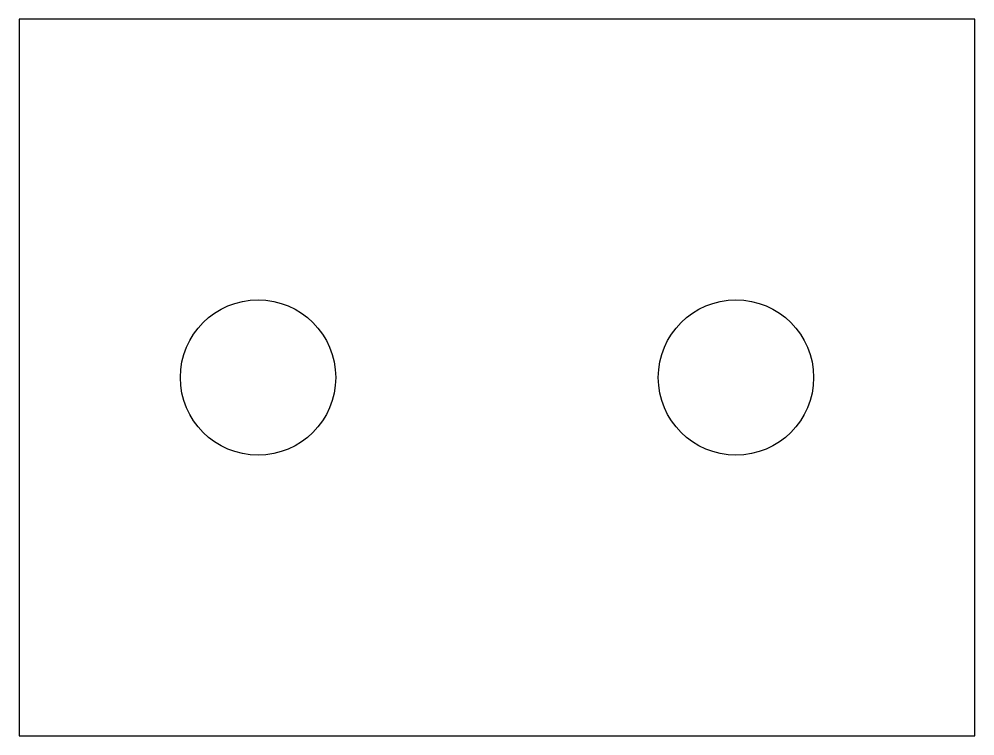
# Model space of a CAD drawing. Header units: millimetres. Extents: x -20 to 20, y -15 to 15.
import ezdxf

# ---------------------------------------------------------------- set-up
doc = ezdxf.new("R2010")
doc.units = ezdxf.units.MM

msp = doc.modelspace()

# ---------------------------------------------------------------- linework, layer by layer
at = {"layer": 'CUT'}
msp.add_lwpolyline([(-20, -15), (20, -15), (20, 15), (-20, 15)], close=True, dxfattribs=at)
at = {"layer": 'DRILL'}
for centre in [(-10, 0), (10, 0)]:
    msp.add_circle(centre, 3.25, dxfattribs=at)

doc.saveas('drawing.dxf')
